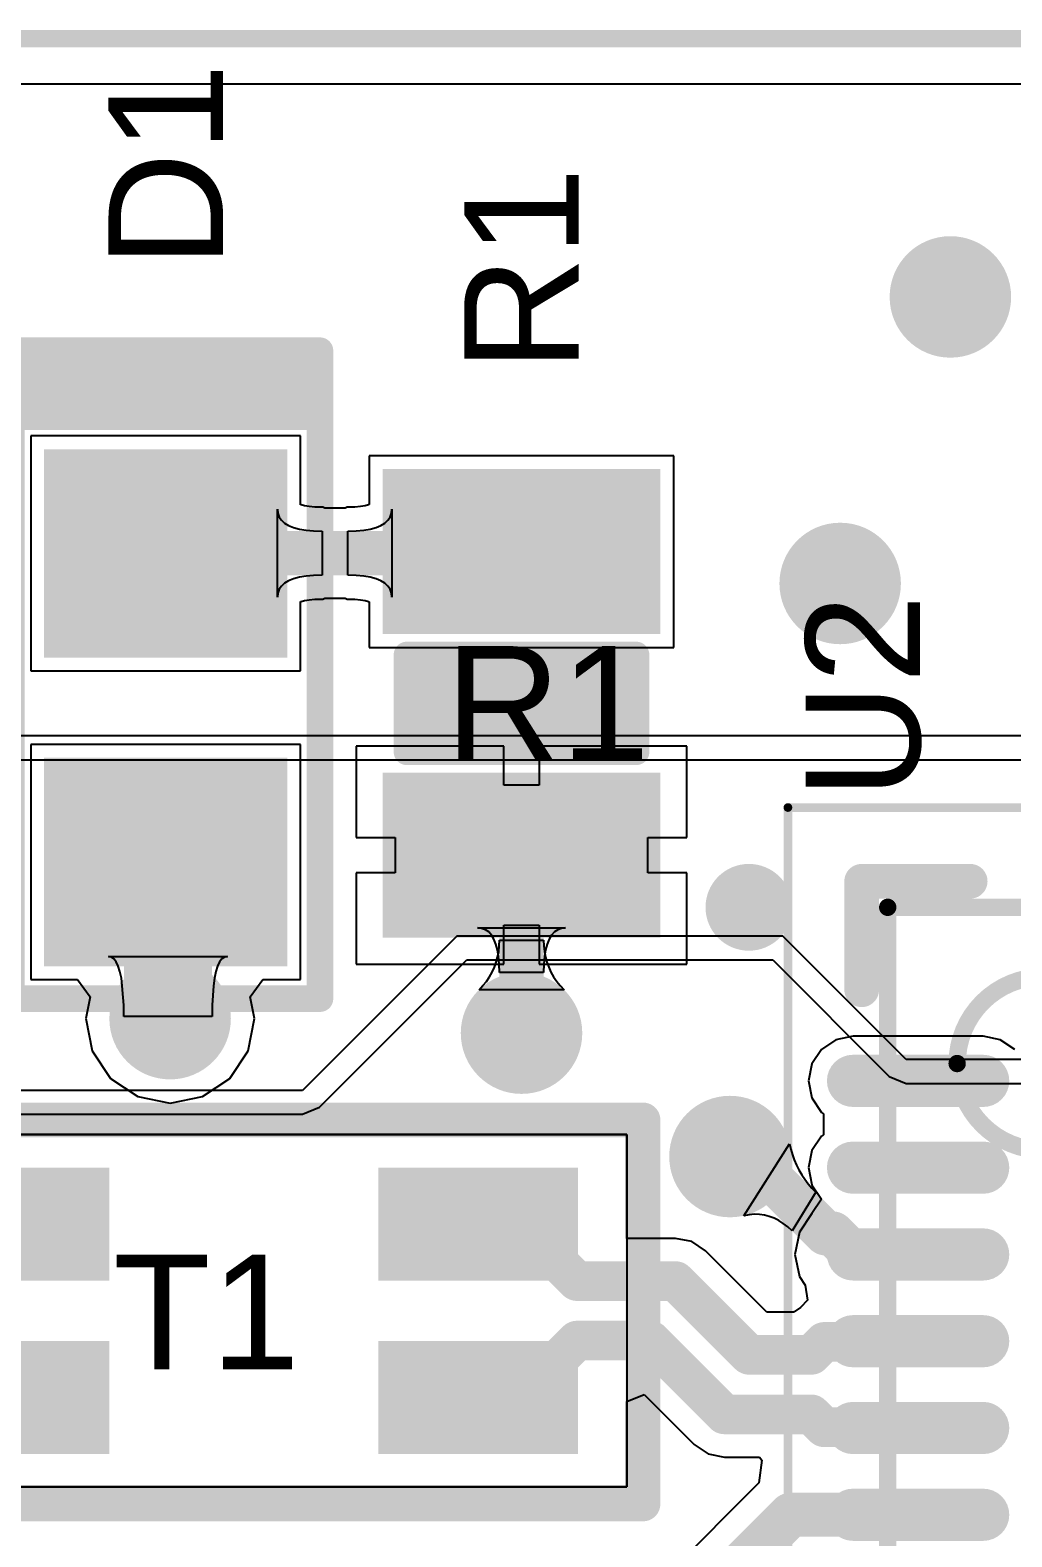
# Model space of a CAD drawing. Header units: inches. Extents: x 1.04 to 3.32, y 2.74 to 3.44.
# Drawn here: x 1.7812 to 2.0039, y 3.0737 to 3.4155 of the extents above; entities that cross this region are included whole.
import ezdxf

# ---------------------------------------------------------------- set-up
doc = ezdxf.new("R2010")
doc.units = ezdxf.units.IN
doc.header["$MEASUREMENT"] = 0
for name, color, linetype in [('Board', 56, 'Continuous'), ('Bottom 3D Body', 76, 'Continuous'), ('Bottom Courtyard', 56, 'Continuous'), ('Bottom Layer', 5, 'Continuous'), ('Mechanical 12', 56, 'Continuous'), ('Mechanical 16', 56, 'Continuous'), ('Top Layer', 1, 'Continuous'), ('Top Overlay', 2, 'Continuous'), ('Top Paste', 8, 'Continuous'), ('Top Solder', 216, 'Continuous'), ('Via Holes', 16, 'Continuous')]:
    doc.layers.add(name, color=color, linetype=linetype)
doc.styles.add('Arial', font='', dxfattribs={"height": 0.2})
doc.styles.get('Arial').set_extended_font_data('Arial')

# ---------------------------------------------------------------- blocks, each defined once
blk = doc.blocks.new('R0805_31')
at = {"layer": 'Top Layer'}
for points in [[(0.02952755000000001, 0.05118109999999999), (0.02952754999999999, 0.01771649999999999), (-0.02952755000000001, 0.01771650000000001), (-0.02952754999999999, 0.05118110000000001)], [(0.02952765000000001, -0.01771650000000001), (0.02952765, -0.05118110000000001), (-0.02952745000000001, -0.05118109999999999), (-0.02952744999999999, -0.01771649999999999)]]:
    blk.add_hatch(color=1, dxfattribs=at).paths.add_polyline_path(points)
at = {"layer": 'Top Overlay'}
blk.add_hatch(color=2, dxfattribs=at).paths.add_polyline_path([(-0.0260024, -0.0090192), (0.0259976, -0.0090192), (0.0259976, 0.0099808), (-0.0260024, 0.0099808)])
at = {"layer": 'Top Paste'}
for points in [[(0.02952755000000001, 0.05118109999999999), (0.02952754999999999, 0.01771649999999999), (-0.02952755000000001, 0.01771650000000001), (-0.02952754999999999, 0.05118110000000001)], [(0.02952765000000001, -0.01771650000000001), (0.02952765, -0.05118110000000001), (-0.02952745000000001, -0.05118109999999999), (-0.02952744999999999, -0.01771649999999999)]]:
    blk.add_hatch(color=8, dxfattribs=at).paths.add_polyline_path(points)
at = {"layer": 'Top Solder'}
for points in [[(0.03149605, 0.0531496), (0.03149604999999999, 0.01574799999999999), (-0.03149605, 0.01574800000000001), (-0.03149604999999999, 0.0531496)], [(0.03149615000000001, -0.01574800000000001), (0.03149614999999999, -0.0531496), (-0.03149595000000001, -0.0531496), (-0.03149594999999999, -0.01574799999999999)]]:
    blk.add_hatch(color=216, dxfattribs=at).paths.add_polyline_path(points)
at = {"layer": 'Top Overlay'}
for points in [[(-0.0260001, 0.011, 0.006, 0.006, 0), (0.026, 0.0110001, 0.006, 0.006, 0)], [(-0.0260001, -0.0110001, 0.006, 0.006, 0), (-0.0260001, 0.011, 0.006, 0.006, 0)], [(0.026, 0.0110001, 0.006, 0.006, 0), (0.0260001, -0.011, 0.006, 0.006, 0)], [(-0.0260001, -0.0110001, 0.006, 0.006, 0), (0.0260001, -0.011, 0.006, 0.006, 0)]]:
    blk.add_lwpolyline(points, format="xyseb", dxfattribs=at)
for points in [[(-0.0275001, 0.011, 0.003, 0.003, 1), (-0.0245001, 0.011, 0.003, 0.003, 1)], [(-0.0275001, 0.011, 0.003, 0.003, 1), (-0.0245001, 0.011, 0.003, 0.003, 1)], [(0.0245, 0.0110001, 0.003, 0.003, 1), (0.0275, 0.0110001, 0.003, 0.003, 1)], [(0.0245, 0.0110001, 0.003, 0.003, 1), (0.0275, 0.0110001, 0.003, 0.003, 1)], [(-0.0275001, -0.0110001, 0.003, 0.003, 1), (-0.0245001, -0.0110001, 0.003, 0.003, 1)], [(-0.0275001, -0.0110001, 0.003, 0.003, 1), (-0.0245001, -0.0110001, 0.003, 0.003, 1)], [(0.0245001, -0.011, 0.003, 0.003, 1), (0.0275001, -0.011, 0.003, 0.003, 1)], [(0.0245001, -0.011, 0.003, 0.003, 1), (0.0275001, -0.011, 0.003, 0.003, 1)]]:
    blk.add_lwpolyline(points, format="xyseb", close=True, dxfattribs=at)
at = {"layer": 'Mechanical 12', "style": 'Arial'}
blk.add_text('R1', height=0.026, rotation=360, dxfattribs=at).set_placement((-0.0173277, -0.0129958))
blk = doc.blocks.new('QFN50P500X500X80_HS_29N_CP2102N_32')
at = {"layer": 'Top Layer'}
h = blk.add_hatch(color=1, dxfattribs=at)
edge = h.paths.add_edge_path()
edge.add_arc((-0.07677155, 0.0590551), 0.0049212, 270, 450)
edge.add_line((-0.07677155, 0.0639763), (-0.10629925, 0.0639763))
edge.add_arc((-0.10629925, 0.0590551), 0.0049212, 90, 270)
edge.add_line((-0.10629925, 0.0541339), (-0.07677155, 0.0541339))
h = blk.add_hatch(color=1, dxfattribs=at)
edge = h.paths.add_edge_path()
edge.add_arc((-0.07677155, 0.03937), 0.0049212, 270, 450)
edge.add_line((-0.07677155, 0.0442912), (-0.10629925, 0.0442912))
edge.add_arc((-0.10629925, 0.03937), 0.0049212, 90, 270)
edge.add_line((-0.10629925, 0.0344488), (-0.07677155, 0.0344488))
h = blk.add_hatch(color=1, dxfattribs=at)
edge = h.paths.add_edge_path()
edge.add_arc((-0.07677155, 0.019685), 0.0049212, 270, 450)
edge.add_line((-0.07677155, 0.0246062), (-0.10629925, 0.0246062))
edge.add_arc((-0.10629925, 0.019685), 0.0049212, 90, 270)
edge.add_line((-0.10629925, 0.0147638), (-0.07677155, 0.0147638))
h = blk.add_hatch(color=1, dxfattribs=at)
edge = h.paths.add_edge_path()
edge.add_arc((-0.07677155, -9.040250822795826e-19), 0.0049212, 270, 450)
edge.add_line((-0.07677155, 0.004921199999999999), (-0.10629925, 0.004921200000000001))
edge.add_arc((-0.10629925, 9.040250822795826e-19), 0.0049212, 90, 270)
edge.add_line((-0.10629925, -0.004921199999999999), (-0.07677155, -0.004921200000000001))
h = blk.add_hatch(color=1, dxfattribs=at)
edge = h.paths.add_edge_path()
edge.add_arc((-0.07677155, -0.0196851), 0.0049212, 270, 450)
edge.add_line((-0.07677155, -0.0147639), (-0.10629925, -0.0147639))
edge.add_arc((-0.10629925, -0.0196851), 0.0049212, 90, 270)
edge.add_line((-0.10629925, -0.0246063), (-0.07677155, -0.0246063))
h = blk.add_hatch(color=1, dxfattribs=at)
edge = h.paths.add_edge_path()
edge.add_arc((-0.07677155, -0.0393701), 0.0049212, 270, 450)
edge.add_line((-0.07677155, -0.0344489), (-0.10629925, -0.0344489))
edge.add_arc((-0.10629925, -0.0393701), 0.0049212, 90, 270)
edge.add_line((-0.10629925, -0.0442913), (-0.07677155, -0.0442913))
at = {"layer": 'Top Paste'}
h = blk.add_hatch(color=8, dxfattribs=at)
edge = h.paths.add_edge_path()
edge.add_arc((-0.07677155, 0.0590551), 0.0049212, 270, 450)
edge.add_line((-0.07677155, 0.0639763), (-0.10629925, 0.0639763))
edge.add_arc((-0.10629925, 0.0590551), 0.0049212, 90, 270)
edge.add_line((-0.10629925, 0.0541339), (-0.07677155, 0.0541339))
h = blk.add_hatch(color=8, dxfattribs=at)
edge = h.paths.add_edge_path()
edge.add_arc((-0.07677155, 0.03937), 0.0049212, 270, 450)
edge.add_line((-0.07677155, 0.0442912), (-0.10629925, 0.0442912))
edge.add_arc((-0.10629925, 0.03937), 0.0049212, 90, 270)
edge.add_line((-0.10629925, 0.0344488), (-0.07677155, 0.0344488))
h = blk.add_hatch(color=8, dxfattribs=at)
edge = h.paths.add_edge_path()
edge.add_arc((-0.07677155, 0.019685), 0.0049212, 270, 450)
edge.add_line((-0.07677155, 0.0246062), (-0.10629925, 0.0246062))
edge.add_arc((-0.10629925, 0.019685), 0.0049212, 90, 270)
edge.add_line((-0.10629925, 0.0147638), (-0.07677155, 0.0147638))
h = blk.add_hatch(color=8, dxfattribs=at)
edge = h.paths.add_edge_path()
edge.add_arc((-0.07677155, -9.040250822795826e-19), 0.0049212, 270, 450)
edge.add_line((-0.07677155, 0.004921199999999999), (-0.10629925, 0.004921200000000001))
edge.add_arc((-0.10629925, 9.040250822795826e-19), 0.0049212, 90, 270)
edge.add_line((-0.10629925, -0.004921199999999999), (-0.07677155, -0.004921200000000001))
h = blk.add_hatch(color=8, dxfattribs=at)
edge = h.paths.add_edge_path()
edge.add_arc((-0.07677155, -0.0196851), 0.0049212, 270, 450)
edge.add_line((-0.07677155, -0.0147639), (-0.10629925, -0.0147639))
edge.add_arc((-0.10629925, -0.0196851), 0.0049212, 90, 270)
edge.add_line((-0.10629925, -0.0246063), (-0.07677155, -0.0246063))
h = blk.add_hatch(color=8, dxfattribs=at)
edge = h.paths.add_edge_path()
edge.add_arc((-0.07677155, -0.0393701), 0.0049212, 270, 450)
edge.add_line((-0.07677155, -0.0344489), (-0.10629925, -0.0344489))
edge.add_arc((-0.10629925, -0.0393701), 0.0049212, 90, 270)
edge.add_line((-0.10629925, -0.0442913), (-0.07677155, -0.0442913))
at = {"layer": 'Top Solder'}
h = blk.add_hatch(color=216, dxfattribs=at)
edge = h.paths.add_edge_path()
edge.add_arc((-0.07677155, 0.0590551), 0.0059212, 270, 450)
edge.add_line((-0.07677155, 0.0649763), (-0.10629925, 0.0649763))
edge.add_arc((-0.10629925, 0.0590551), 0.0059212, 90, 270)
edge.add_line((-0.10629925, 0.0531339), (-0.07677155, 0.0531339))
h = blk.add_hatch(color=216, dxfattribs=at)
edge = h.paths.add_edge_path()
edge.add_arc((-0.07677155, 0.03937), 0.0059212, 270, 450)
edge.add_line((-0.07677155, 0.0452912), (-0.10629925, 0.0452912))
edge.add_arc((-0.10629925, 0.03937), 0.0059212, 90, 270)
edge.add_line((-0.10629925, 0.0334488), (-0.07677155, 0.0334488))
h = blk.add_hatch(color=216, dxfattribs=at)
edge = h.paths.add_edge_path()
edge.add_arc((-0.07677155, 0.019685), 0.0059212, 270, 450)
edge.add_line((-0.07677155, 0.0256062), (-0.10629925, 0.0256062))
edge.add_arc((-0.10629925, 0.019685), 0.0059212, 90, 270)
edge.add_line((-0.10629925, 0.0137638), (-0.07677155, 0.0137638))
h = blk.add_hatch(color=216, dxfattribs=at)
edge = h.paths.add_edge_path()
edge.add_arc((-0.07677155, -9.040250822795826e-19), 0.0059212, 270, 450)
edge.add_line((-0.07677155, 0.005921199999999999), (-0.10629925, 0.005921200000000001))
edge.add_arc((-0.10629925, 9.040250822795826e-19), 0.0059212, 90, 270)
edge.add_line((-0.10629925, -0.005921199999999999), (-0.07677155, -0.005921200000000001))
h = blk.add_hatch(color=216, dxfattribs=at)
edge = h.paths.add_edge_path()
edge.add_arc((-0.07677155, -0.0196851), 0.0059212, 270, 450)
edge.add_line((-0.07677155, -0.0137639), (-0.10629925, -0.0137639))
edge.add_arc((-0.10629925, -0.0196851), 0.0059212, 90, 270)
edge.add_line((-0.10629925, -0.0256063), (-0.07677155, -0.0256063))
h = blk.add_hatch(color=216, dxfattribs=at)
edge = h.paths.add_edge_path()
edge.add_arc((-0.07677155, -0.0393701), 0.0059212, 270, 450)
edge.add_line((-0.07677155, -0.0334489), (-0.10629925, -0.0334489))
edge.add_arc((-0.10629925, -0.0393701), 0.0059212, 90, 270)
edge.add_line((-0.10629925, -0.0452913), (-0.07677155, -0.0452913))
at = {"layer": 'Bottom 3D Body'}
for points in [[(-0.121063, -0.121063, 0.0019685, 0.0019685, 0), (-0.121063, 0.121063, 0.0019685, 0.0019685, 0)], [(-0.121063, 0.121063, 0.0019685, 0.0019685, 0), (0.121063, 0.121063, 0.0019685, 0.0019685, 0)]]:
    blk.add_lwpolyline(points, format="xyseb", dxfattribs=at)
blk.add_lwpolyline([(-0.1215551, 0.121063, 0.0009842, 0.0009842, 1), (-0.1205709, 0.121063, 0.0009842, 0.0009842, 1)], format="xyseb", close=True, dxfattribs=at)
blk.add_lwpolyline([(-0.1215551, 0.121063, 0.0009842, 0.0009842, 1), (-0.1205709, 0.121063, 0.0009842, 0.0009842, 1)], format="xyseb", close=True, dxfattribs=at)
at = {"layer": 'Bottom Courtyard'}
for points in [[(-0.0984252, -0.0984252, 0.003937, 0.003937, 0), (-0.0984252, 0.0984252, 0.003937, 0.003937, 0)], [(-0.0984252, 0.0984252, 0.003937, 0.003937, 0), (0.0984252, 0.0984252, 0.003937, 0.003937, 0)]]:
    blk.add_lwpolyline(points, format="xyseb", dxfattribs=at)
for points in [[(-0.0994094, 0.0984252, 0.0019685, 0.0019685, 1), (-0.097441, 0.0984252, 0.0019685, 0.0019685, 1)], [(-0.0994094, 0.0984252, 0.0019685, 0.0019685, 1), (-0.097441, 0.0984252, 0.0019685, 0.0019685, 1)], [(-0.0433071, 0.0629921, 0.003937, 0.003937, 1), (-0.0826771, 0.0629921, 0.003937, 0.003937, 1)], [(-0.0836613, 0.0629921, 0.0019685, 0.0019685, 1), (-0.0816929, 0.0629921, 0.0019685, 0.0019685, 1)]]:
    blk.add_lwpolyline(points, format="xyseb", close=True, dxfattribs=at)
at = {"layer": 'Top Overlay'}
for points in [[(-0.1249999, 0.0984252, 0.0098425, 0.0098425, 1), (-0.1348425, 0.0984252, 0.0098425, 0.0098425, 1)], [(-0.1062992, 0.1043307, 0.003937, 0.003937, 1), (-0.1023622, 0.1043307, 0.003937, 0.003937, 1)], [(-0.1062992, 0.1043307, 0.003937, 0.003937, 1), (-0.1023622, 0.1043307, 0.003937, 0.003937, 1)], [(-0.0816929, 0.1043307, 0.003937, 0.003937, 1), (-0.0777559, 0.1043307, 0.003937, 0.003937, 1)], [(-0.1373031, 0.0984252, 0.0049212, 0.0049212, 1), (-0.1323819, 0.0984252, 0.0049212, 0.0049212, 1)], [(-0.1274605, 0.0984252, 0.0049212, 0.0049212, 1), (-0.1225393, 0.0984252, 0.0049212, 0.0049212, 1)], [(-0.1062992, 0.0797244, 0.003937, 0.003937, 1), (-0.1023622, 0.0797244, 0.003937, 0.003937, 1)]]:
    blk.add_lwpolyline(points, format="xyseb", close=True, dxfattribs=at)
for points in [[(-0.1043307, 0.0797244, 0.007874, 0.007874, 0), (-0.1043307, 0.1043307, 0.007874, 0.007874, 0)], [(-0.1043307, 0.1043307, 0.007874, 0.007874, 0), (-0.0797244, 0.1043307, 0.007874, 0.007874, 0)]]:
    blk.add_lwpolyline(points, format="xyseb", dxfattribs=at)
blk = doc.blocks.new('744232090_33')
at = {"layer": 'Top Layer'}
for points in [[(-0.07480305, 0.007874), (-0.07480305, 0.031496), (-0.03149595, 0.031496), (-0.03149595, 0.007873999999999999)], [(0.03149595, 0.007874), (0.03149595, 0.031496), (0.07480305, 0.031496), (0.07480305, 0.007873999999999999)], [(-0.07480305, -0.031496), (-0.07480305, -0.007873999999999999), (-0.03149595, -0.007874), (-0.03149595, -0.031496)], [(0.03149595, -0.031496), (0.03149595, -0.007873999999999999), (0.07480305, -0.007874), (0.07480305, -0.031496)]]:
    blk.add_hatch(color=1, dxfattribs=at).paths.add_polyline_path(points)
at = {"layer": 'Top Paste'}
for points in [[(-0.07480305, 0.007874), (-0.07480305, 0.031496), (-0.03149595, 0.031496), (-0.03149595, 0.007873999999999999)], [(0.03149595, 0.007874), (0.03149595, 0.031496), (0.07480305, 0.031496), (0.07480305, 0.007873999999999999)], [(-0.07480305, -0.031496), (-0.07480305, -0.007873999999999999), (-0.03149595, -0.007874), (-0.03149595, -0.031496)], [(0.03149595, -0.031496), (0.03149595, -0.007873999999999999), (0.07480305, -0.007874), (0.07480305, -0.031496)]]:
    blk.add_hatch(color=8, dxfattribs=at).paths.add_polyline_path(points)
at = {"layer": 'Top Solder'}
for points in [[(-0.07580305, 0.006874000000000002), (-0.07580305, 0.032496), (-0.03049595, 0.032496), (-0.03049595, 0.006873999999999998)], [(0.03049595, 0.006874000000000002), (0.03049595, 0.032496), (0.07580305, 0.032496), (0.07580305, 0.006873999999999998)], [(-0.07580305, -0.032496), (-0.07580305, -0.006873999999999998), (-0.03049595, -0.006874000000000002), (-0.03049595, -0.032496)], [(0.03049595, -0.032496), (0.03049595, -0.006873999999999998), (0.07580305, -0.006874000000000002), (0.07580305, -0.032496)]]:
    blk.add_hatch(color=216, dxfattribs=at).paths.add_polyline_path(points)
at = {"layer": 'Top Overlay'}
for points in [[(-0.0910512, -0.0438071, 0.007874, 0.007874, 0), (-0.0910512, 0.0433071, 0.007874, 0.007874, 0)], [(-0.0910512, 0.0433071, 0.007874, 0.007874, 0), (0.0905512, 0.0433071, 0.007874, 0.007874, 0)], [(0.0905512, -0.0438071, 0.007874, 0.007874, 0), (0.0905512, 0.0433071, 0.007874, 0.007874, 0)], [(-0.0910512, -0.0438071, 0.007874, 0.007874, 0), (0.0905512, -0.0438071, 0.007874, 0.007874, 0)]]:
    blk.add_lwpolyline(points, format="xyseb", dxfattribs=at)
for points in [[(-0.0930197, 0.0433071, 0.003937, 0.003937, 1), (-0.0890827, 0.0433071, 0.003937, 0.003937, 1)], [(-0.0930197, 0.0433071, 0.003937, 0.003937, 1), (-0.0890827, 0.0433071, 0.003937, 0.003937, 1)], [(0.0885827, 0.0433071, 0.003937, 0.003937, 1), (0.0925197, 0.0433071, 0.003937, 0.003937, 1)], [(0.0885827, 0.0433071, 0.003937, 0.003937, 1), (0.0925197, 0.0433071, 0.003937, 0.003937, 1)], [(-0.1062993, 0.019685, 0.01, 0.01, 1), (-0.1141733, 0.019685, 0.01, 0.01, 1)], [(-0.1166733, 0.019685, 0.005, 0.005, 1), (-0.1116733, 0.019685, 0.005, 0.005, 1)], [(-0.1087993, 0.019685, 0.005, 0.005, 1), (-0.1037993, 0.019685, 0.005, 0.005, 1)], [(-0.1062992, -0.023622, 0.01, 0.01, 1), (-0.1141732, -0.023622, 0.01, 0.01, 1)], [(-0.1166732, -0.023622, 0.005, 0.005, 1), (-0.1116732, -0.023622, 0.005, 0.005, 1)], [(-0.1087992, -0.023622, 0.005, 0.005, 1), (-0.1037992, -0.023622, 0.005, 0.005, 1)], [(-0.0930197, -0.0438071, 0.003937, 0.003937, 1), (-0.0890827, -0.0438071, 0.003937, 0.003937, 1)], [(-0.0930197, -0.0438071, 0.003937, 0.003937, 1), (-0.0890827, -0.0438071, 0.003937, 0.003937, 1)], [(0.0885827, -0.0438071, 0.003937, 0.003937, 1), (0.0925197, -0.0438071, 0.003937, 0.003937, 1)], [(0.0885827, -0.0438071, 0.003937, 0.003937, 1), (0.0925197, -0.0438071, 0.003937, 0.003937, 1)]]:
    blk.add_lwpolyline(points, format="xyseb", close=True, dxfattribs=at)
at = {"layer": 'Mechanical 12', "style": 'Arial'}
blk.add_text('T1', height=0.026, rotation=360, dxfattribs=at).set_placement((-0.0296702, -0.0132458))
blk = doc.blocks.new('LED_0805_42')
at = {"layer": 'Mechanical 16'}
blk.add_hatch(color=56, dxfattribs=at).paths.add_polyline_path([(-0.0809855, -0.0349886), (-0.0629855, -0.0349886), (-0.0629855, 0.0350114), (-0.0809855, 0.0350114)])
at = {"layer": 'Top Layer'}
for points in [[(-0.05665345, 0.02559055), (-0.01334635, 0.02559055), (-0.01334635, -0.02559055), (-0.05665345, -0.02559055)], [(0.01334635, 0.02559055), (0.05665345, 0.02559055), (0.05665345, -0.02559055), (0.01334635, -0.02559055)]]:
    blk.add_hatch(color=1, dxfattribs=at).paths.add_polyline_path(points)
at = {"layer": 'Top Overlay'}
blk.add_hatch(color=2, dxfattribs=at).paths.add_polyline_path([(-0.0809855, -0.0349886), (-0.0629855, -0.0349886), (-0.0629855, 0.0350114), (-0.0809855, 0.0350114)])
at = {"layer": 'Top Paste'}
for points in [[(-0.05665345, 0.02559055), (-0.01334635, 0.02559055), (-0.01334635, -0.02559055), (-0.05665345, -0.02559055)], [(0.01334635, 0.02559055), (0.05665345, 0.02559055), (0.05665345, -0.02559055), (0.01334635, -0.02559055)]]:
    blk.add_hatch(color=8, dxfattribs=at).paths.add_polyline_path(points)
at = {"layer": 'Top Solder'}
for points in [[(-0.05865345, 0.02759055), (-0.01134635, 0.02759055), (-0.01134635, -0.02759055), (-0.05865345, -0.02759055)], [(0.01134635, 0.02759055), (0.05865345, 0.02759055), (0.05865345, -0.02759055), (0.01134635, -0.02759055)]]:
    blk.add_hatch(color=216, dxfattribs=at).paths.add_polyline_path(points)
at = {"layer": 'Mechanical 16'}
for points in [[(-0.081, -0.035, 0.006, 0.006, 0), (-0.081, 0.035, 0.006, 0.006, 0)], [(0.066, 0.035, 0.006, 0.006, 0), (-0.081, 0.035, 0.006, 0.006, 0)], [(0.066, -0.035, 0.006, 0.006, 0), (0.066, 0.035, 0.006, 0.006, 0)], [(0.066, -0.035, 0.006, 0.006, 0), (-0.081, -0.035, 0.006, 0.006, 0)]]:
    blk.add_lwpolyline(points, format="xyseb", dxfattribs=at)
for points in [[(-0.0825, 0.035, 0.003, 0.003, 1), (-0.0795, 0.035, 0.003, 0.003, 1)], [(-0.0825, 0.035, 0.003, 0.003, 1), (-0.0795, 0.035, 0.003, 0.003, 1)], [(0.0645, 0.035, 0.003, 0.003, 1), (0.0675, 0.035, 0.003, 0.003, 1)], [(0.0645, 0.035, 0.003, 0.003, 1), (0.0675, 0.035, 0.003, 0.003, 1)], [(-0.0825, -0.035, 0.003, 0.003, 1), (-0.0795, -0.035, 0.003, 0.003, 1)], [(-0.0825, -0.035, 0.003, 0.003, 1), (-0.0795, -0.035, 0.003, 0.003, 1)], [(0.0645, -0.035, 0.003, 0.003, 1), (0.0675, -0.035, 0.003, 0.003, 1)], [(0.0645, -0.035, 0.003, 0.003, 1), (0.0675, -0.035, 0.003, 0.003, 1)]]:
    blk.add_lwpolyline(points, format="xyseb", close=True, dxfattribs=at)
at = {"layer": 'Top Overlay'}
for points in [[(0.066, 0.035, 0.006, 0.006, 0), (-0.081, 0.035, 0.006, 0.006, 0)], [(-0.081, -0.035, 0.006, 0.006, 0), (-0.081, 0.035, 0.006, 0.006, 0)], [(0.066, -0.035, 0.006, 0.006, 0), (0.066, 0.035, 0.006, 0.006, 0)], [(0.066, -0.035, 0.006, 0.006, 0), (-0.081, -0.035, 0.006, 0.006, 0)]]:
    blk.add_lwpolyline(points, format="xyseb", dxfattribs=at)
for points in [[(-0.0825, 0.035, 0.003, 0.003, 1), (-0.0795, 0.035, 0.003, 0.003, 1)], [(-0.0825, 0.035, 0.003, 0.003, 1), (-0.0795, 0.035, 0.003, 0.003, 1)], [(0.0645, 0.035, 0.003, 0.003, 1), (0.0675, 0.035, 0.003, 0.003, 1)], [(0.0645, 0.035, 0.003, 0.003, 1), (0.0675, 0.035, 0.003, 0.003, 1)], [(-0.0825, -0.035, 0.003, 0.003, 1), (-0.0795, -0.035, 0.003, 0.003, 1)], [(-0.0825, -0.035, 0.003, 0.003, 1), (-0.0795, -0.035, 0.003, 0.003, 1)], [(0.0645, -0.035, 0.003, 0.003, 1), (0.0675, -0.035, 0.003, 0.003, 1)], [(0.0645, -0.035, 0.003, 0.003, 1), (0.0675, -0.035, 0.003, 0.003, 1)]]:
    blk.add_lwpolyline(points, format="xyseb", close=True, dxfattribs=at)

msp = doc.modelspace()

# ---------------------------------------------------------------- hatches: boundary and pattern name
at = {"layer": 'Bottom Layer'}
h = msp.add_hatch(color=5, dxfattribs=at)
edge = h.paths.add_edge_path()
edge.add_arc((1.99, 3.355), 0.0137795, 0, 360)
h = msp.add_hatch(color=5, dxfattribs=at)
edge = h.paths.add_edge_path()
edge.add_arc((1.965, 3.29), 0.0137795, 0, 360)
h = msp.add_hatch(color=5, dxfattribs=at)
edge = h.paths.add_edge_path()
edge.add_arc((1.8129994, 3.1912786), 0.0137795, 0, 360)
h = msp.add_hatch(color=5, dxfattribs=at)
edge = h.paths.add_edge_path()
edge.add_arc((1.8927165, 3.1879922), 0.0137795, 0, 360)
h = msp.add_hatch(color=5, dxfattribs=at)
edge = h.paths.add_edge_path()
edge.add_arc((1.94, 3.16), 0.0137795, 0, 360)
at = {"layer": 'Top Layer'}
h = msp.add_hatch(color=1, dxfattribs=at)
edge = h.paths.add_edge_path()
edge.add_arc((1.99, 3.355), 0.0137795, 0, 360)
h = msp.add_hatch(color=1, dxfattribs=at)
edge = h.paths.add_edge_path()
edge.add_arc((1.965, 3.29), 0.0137795, 0, 360)
h = msp.add_hatch(color=1, dxfattribs=at)
edge = h.paths.add_edge_path()
edge.add_arc((1.8129994, 3.1912786), 0.0137795, 0, 360)
h = msp.add_hatch(color=1, dxfattribs=at)
edge = h.paths.add_edge_path()
edge.add_arc((1.8927165, 3.1879922), 0.0137795, 0, 360)
h = msp.add_hatch(color=1, dxfattribs=at)
edge = h.paths.add_edge_path()
edge.add_arc((1.94, 3.16), 0.0137795, 0, 360)
at = {"layer": 'Via Holes'}
h = msp.add_hatch(color=7, dxfattribs=at)
edge = h.paths.add_edge_path()
edge.add_arc((1.99, 3.355), 0.007874, 0, 360)
h = msp.add_hatch(color=7, dxfattribs=at)
edge = h.paths.add_edge_path()
edge.add_arc((1.965, 3.29), 0.007874, 0, 360)
h = msp.add_hatch(color=7, dxfattribs=at)
edge = h.paths.add_edge_path()
edge.add_arc((1.8129994, 3.1912786), 0.007874, 0, 360)
h = msp.add_hatch(color=7, dxfattribs=at)
edge = h.paths.add_edge_path()
edge.add_arc((1.8927165, 3.1879922), 0.007874, 0, 360)
h = msp.add_hatch(color=7, dxfattribs=at)
edge = h.paths.add_edge_path()
edge.add_arc((1.94, 3.16), 0.007874, 0, 360)

# ---------------------------------------------------------------- linework, layer by layer
at = {"layer": 'Board'}
msp.add_lwpolyline([(1.084252, 3.4135513, 0.003937, 0.003937, 0), (3.2941103, 3.4135513, 0.003937, 0.003937, 0)], format="xyseb", dxfattribs=at)
at = {"layer": 'Bottom Layer'}
for p, q in [((1.0944474, 3.4033559), (2.4020027, 3.4033559)), ((2.0547734, 3.2554115), (1.6430002, 3.2554119)), ((1.643, 3.2499999), (2.0678574, 3.2499995)), ((1.878064, 3.21), (1.8430639, 3.1749999)), ((1.9519627, 3.21), (1.878064, 3.21)), ((1.9799627, 3.182), (1.9519627, 3.21)), ((1.8468908, 3.171173), (1.8803058, 3.204588)), ((1.8803058, 3.204588), (1.949721, 3.204588)), ((1.949721, 3.204588), (1.9761358, 3.1781731)), ((2.145, 3.182), (1.9799627, 3.182)), ((1.9761358, 3.1781731), (1.9799627, 3.1765879)), ((1.9799627, 3.1765879), (1.9799629, 3.176588)), ((1.9799629, 3.176588), (2.139588, 3.176588)), ((1.8430639, 3.1749999), (1.6920958, 3.1749999)), ((1.6943376, 3.1695879), (1.8430639, 3.1695879)), ((1.8430639, 3.1695879), (1.8468908, 3.171173))]:
    msp.add_line(p, q, dxfattribs=at)
at = {"layer": 'Top Layer'}
for p, q in [((1.0944474, 3.4033559), (3.2839149, 3.4033559)), ((1.8425984, 3.3234644), (1.7814174, 3.3234644)), ((1.7814174, 3.3234644), (1.7814174, 3.2701574)), ((1.8425984, 3.3078637), (1.8425984, 3.3234644)), ((1.927244, 3.3189764), (1.858189, 3.3189764)), ((1.858189, 3.3189764), (1.858189, 3.3079211)), ((1.927244, 3.2755118), (1.927244, 3.3189764)), ((1.8373584, 3.2868717), (1.8373584, 3.3068717)), ((1.8373584, 3.3068717), (1.8374596, 3.3059217)), ((1.8374596, 3.3059217), (1.8377632, 3.3050717)), ((1.8427181, 3.3078153), (1.8425984, 3.3078637)), ((1.8434551, 3.3076192), (1.8427181, 3.3078153)), ((1.8445119, 3.3074452), (1.8434551, 3.3076192)), ((1.8458601, 3.3073276), (1.8445119, 3.3074452)), ((1.847619, 3.3072819), (1.8458601, 3.3073276)), ((1.8481006, 3.3070676), (1.847619, 3.3072819)), ((1.8526857, 3.3070676), (1.8481006, 3.3070676)), ((1.8531666, 3.3072818), (1.8526857, 3.3070676)), ((1.8548985, 3.3073274), (1.8531666, 3.3072818)), ((1.8562255, 3.3074445), (1.8548985, 3.3073274)), ((1.8572583, 3.3076166), (1.8562255, 3.3074445)), ((1.8579738, 3.3078092), (1.8572583, 3.3076166)), ((1.8581723, 3.3078905), (1.8579738, 3.3078092)), ((1.858189, 3.3079211), (1.8581723, 3.3078905)), ((1.862909, 3.3050717), (1.863209, 3.3059217)), ((1.863209, 3.3059217), (1.863309, 3.3068717)), ((1.863309, 3.3068717), (1.863309, 3.2868717)), ((1.8377632, 3.3050717), (1.8382692, 3.3043217)), ((1.8382692, 3.3043217), (1.8389776, 3.3036717)), ((1.8389776, 3.3036717), (1.8398884, 3.3031217)), ((1.8398884, 3.3031217), (1.8410016, 3.3026717)), ((1.8410016, 3.3026717), (1.8423172, 3.3023217)), ((1.8423172, 3.3023217), (1.8438352, 3.3020717)), ((1.8438352, 3.3020717), (1.8455556, 3.3019217)), ((1.8455556, 3.3019217), (1.8474784, 3.3018717)), ((1.8474784, 3.3018717), (1.8474784, 3.2918717)), ((1.853309, 3.3018717), (1.855209, 3.3019217)), ((1.853309, 3.2918717), (1.853309, 3.3018717)), ((1.855209, 3.3019217), (1.856909, 3.3020717)), ((1.856909, 3.3020717), (1.858409, 3.3023217)), ((1.858409, 3.3023217), (1.859709, 3.3026717)), ((1.859709, 3.3026717), (1.860809, 3.3031217)), ((1.860809, 3.3031217), (1.861709, 3.3036717)), ((1.861709, 3.3036717), (1.862409, 3.3043217)), ((1.862409, 3.3043217), (1.862909, 3.3050717)), ((1.8438352, 3.2916717), (1.8423172, 3.2914217)), ((1.8455556, 3.2918217), (1.8438352, 3.2916717)), ((1.8474784, 3.2918717), (1.8455556, 3.2918217)), ((1.855209, 3.2918217), (1.853309, 3.2918717)), ((1.856909, 3.2916717), (1.855209, 3.2918217)), ((1.858409, 3.2914217), (1.856909, 3.2916717)), ((1.8377632, 3.2886717), (1.8374596, 3.2878217)), ((1.8382692, 3.2894217), (1.8377632, 3.2886717)), ((1.8389776, 3.2900717), (1.8382692, 3.2894217)), ((1.8398884, 3.2906217), (1.8389776, 3.2900717)), ((1.8410016, 3.2910717), (1.8398884, 3.2906217)), ((1.8423172, 3.2914217), (1.8410016, 3.2910717)), ((1.859709, 3.2910717), (1.858409, 3.2914217)), ((1.860809, 3.2906217), (1.859709, 3.2910717)), ((1.861709, 3.2900717), (1.860809, 3.2906217)), ((1.862409, 3.2894217), (1.861709, 3.2900717)), ((1.862909, 3.2886717), (1.862409, 3.2894217)), ((1.863209, 3.2878217), (1.862909, 3.2886717)), ((1.8374596, 3.2878217), (1.8373584, 3.2868717)), ((1.8425984, 3.2858798), (1.8427176, 3.285928)), ((1.8425984, 3.2701574), (1.8425984, 3.2858798)), ((1.8427176, 3.285928), (1.8434551, 3.2861242)), ((1.8434551, 3.2861242), (1.8445121, 3.2862982)), ((1.8445121, 3.2862982), (1.8458601, 3.2864158)), ((1.8458601, 3.2864158), (1.8476191, 3.2864615)), ((1.8476191, 3.2864615), (1.8481007, 3.2866758)), ((1.8481007, 3.2866758), (1.8526856, 3.2866758)), ((1.8526856, 3.2866758), (1.8531666, 3.2864616)), ((1.8531666, 3.2864616), (1.8548985, 3.286416)), ((1.8548985, 3.286416), (1.8562255, 3.2862989)), ((1.8562255, 3.2862989), (1.8572583, 3.2861268)), ((1.8572583, 3.2861268), (1.8579737, 3.2859342)), ((1.8579737, 3.2859342), (1.8581723, 3.2858529)), ((1.8581723, 3.2858529), (1.858189, 3.2858222)), ((1.858189, 3.2858222), (1.858189, 3.2755118)), ((1.863309, 3.2868717), (1.863209, 3.2878217)), ((1.858189, 3.2755118), (1.927244, 3.2755118)), ((1.7814174, 3.2701574), (1.8425984, 3.2701574)), ((1.8425984, 3.2534646), (1.7814174, 3.2534646)), ((1.7814174, 3.2534646), (1.7814174, 3.2001576)), ((1.8425984, 3.2001576), (1.8425984, 3.2534646)), ((1.8887166, 3.2530788), (1.8551891, 3.2530788)), ((1.8551891, 3.2530788), (1.8551891, 3.2323465)), ((1.8887166, 3.2442177), (1.8887166, 3.2530788)), ((1.9302441, 3.2530788), (1.8967166, 3.2530788)), ((1.8967166, 3.2530788), (1.8967166, 3.2442177)), ((1.9302441, 3.2323465), (1.9302441, 3.2530788)), ((1.8967166, 3.2442177), (1.8887166, 3.2442177)), ((1.8551891, 3.2323465), (1.8640501, 3.2323465)), ((1.8640501, 3.2323465), (1.8640501, 3.2243465)), ((1.9213831, 3.2243465), (1.9213831, 3.2323465)), ((1.9213831, 3.2323465), (1.9302441, 3.2323465)), ((1.8640501, 3.2243465), (1.8551891, 3.2243465)), ((1.8551891, 3.2243465), (1.8551891, 3.2036142)), ((1.9302441, 3.2243465), (1.9213831, 3.2243465)), ((1.9302441, 3.2036142), (1.9302441, 3.2243465)), ((1.8836665, 3.211753), (1.8827165, 3.2118542)), ((1.8827165, 3.2118542), (1.9027165, 3.2118542)), ((1.8845165, 3.2114494), (1.8836665, 3.211753)), ((1.8852665, 3.2109434), (1.8845165, 3.2114494)), ((1.8859165, 3.210235), (1.8852665, 3.2109434)), ((1.8864665, 3.2093242), (1.8859165, 3.210235)), ((1.8887166, 3.2036142), (1.8887166, 3.2124753)), ((1.8887166, 3.2124753), (1.8967166, 3.2124753)), ((1.8967166, 3.2124753), (1.8967166, 3.2036142)), ((1.8995165, 3.210235), (1.8989665, 3.2093242)), ((1.9001665, 3.2109434), (1.8995165, 3.210235)), ((1.9009165, 3.2114494), (1.9001665, 3.2109434)), ((1.9017665, 3.211753), (1.9009165, 3.2114494)), ((1.9027165, 3.2118542), (1.9017665, 3.211753)), ((1.8869165, 3.208211), (1.8864665, 3.2093242)), ((1.8872665, 3.2068954), (1.8869165, 3.208211)), ((1.8875165, 3.2053774), (1.8872665, 3.2068954)), ((1.8872984, 3.2052664), (1.8875307, 3.2065012)), ((1.8875307, 3.2065012), (1.88767, 3.2077792)), ((1.88767, 3.2077792), (1.8877165, 3.2091003)), ((1.8877165, 3.2091003), (1.8977165, 3.2091003)), ((1.8977165, 3.2091003), (1.897763, 3.2077792)), ((1.897763, 3.2077792), (1.8979023, 3.2065012)), ((1.8979023, 3.2065012), (1.8981346, 3.2052664)), ((1.8981665, 3.2068954), (1.8979165, 3.2053774)), ((1.8985165, 3.208211), (1.8981665, 3.2068954)), ((1.8989665, 3.2093242), (1.8985165, 3.208211)), ((1.799666, 3.2052614), (1.7990004, 3.2053976)), ((1.7990004, 3.2053976), (1.826007, 3.2053976)), ((1.8002616, 3.2048527), (1.799666, 3.2052614)), ((1.8007871, 3.2041715), (1.8002616, 3.2048527)), ((1.8012425, 3.2032179), (1.8007871, 3.2041715)), ((1.8016279, 3.2019918), (1.8012425, 3.2032179)), ((1.8237649, 3.2032179), (1.8233795, 3.2019918)), ((1.8242203, 3.2041715), (1.8237649, 3.2032179)), ((1.8247458, 3.2048527), (1.8242203, 3.2041715)), ((1.8253414, 3.2052614), (1.8247458, 3.2048527)), ((1.826007, 3.2053976), (1.8253414, 3.2052614)), ((1.8551891, 3.2036142), (1.8887166, 3.2036142)), ((1.8860441, 3.2018213), (1.8865551, 3.2029265)), ((1.8865551, 3.2029265), (1.8869732, 3.2040749)), ((1.8869732, 3.2040749), (1.8872984, 3.2052664)), ((1.8876665, 3.203657), (1.8875165, 3.2053774)), ((1.8877165, 3.2017342), (1.8876665, 3.203657)), ((1.8967166, 3.2036142), (1.9302441, 3.2036142)), ((1.8977665, 3.203657), (1.8977165, 3.2017342)), ((1.8979165, 3.2053774), (1.8977665, 3.203657)), ((1.8981346, 3.2052664), (1.8984598, 3.2040749)), ((1.8984598, 3.2040749), (1.8988779, 3.2029265)), ((1.8988779, 3.2029265), (1.8993889, 3.2018213)), ((1.7814174, 3.2001576), (1.7919716, 3.2001576)), ((1.7919716, 3.2001576), (1.794835, 3.1962205)), ((1.8019432, 3.2004932), (1.8016279, 3.2019918)), ((1.8024687, 3.1943627), (1.8019432, 3.2004932)), ((1.8230642, 3.2004932), (1.822819, 3.1987222)), ((1.8233795, 3.2019918), (1.8230642, 3.2004932)), ((1.8311638, 3.1962205), (1.8340272, 3.2001576)), ((1.8340272, 3.2001576), (1.8425984, 3.2001576)), ((1.8839535, 3.1987651), (1.8847433, 3.1997406)), ((1.8847433, 3.1997406), (1.8854401, 3.2007594)), ((1.8854401, 3.2007594), (1.8860441, 3.2018213)), ((1.8977165, 3.2017342), (1.8877165, 3.2017342)), ((1.8993889, 3.2018213), (1.8999929, 3.2007594)), ((1.8999929, 3.2007594), (1.9006897, 3.1997406)), ((1.9006897, 3.1997406), (1.9014795, 3.1987651)), ((1.794835, 3.1962205), (1.793852, 3.1912786)), ((1.822819, 3.1987222), (1.8225387, 3.1943627)), ((1.8321468, 3.1912786), (1.8311638, 3.1962205)), ((1.8830708, 3.1978328), (1.8839535, 3.1987651)), ((1.9023622, 3.1978328), (1.8830708, 3.1978328)), ((1.9014795, 3.1987651), (1.9023622, 3.1978328)), ((1.8025037, 3.1917743), (1.8024687, 3.1943627)), ((1.8225387, 3.1943627), (1.8225037, 3.1917743)), ((1.793852, 3.1912786), (1.7953095, 3.1839512)), ((1.8225037, 3.1917743), (1.8025037, 3.1917743)), ((1.8306893, 3.1839512), (1.8321468, 3.1912786)), ((1.9640423, 3.1865111), (1.9607606, 3.1843183)), ((1.9679134, 3.1872811), (1.9640423, 3.1865111)), ((1.997441, 3.1872811), (1.9679134, 3.1872811)), ((2.0013121, 3.1865111), (1.997441, 3.1872811)), ((2.0045938, 3.1843183), (2.0013121, 3.1865111)), ((1.7953095, 3.1839512), (1.7994601, 3.1777393)), ((1.8265387, 3.1777393), (1.8306893, 3.1839512)), ((1.9607606, 3.1843183), (1.9585678, 3.1810366)), ((1.9585678, 3.1810366), (1.9577978, 3.1771655)), ((1.7994601, 3.1777393), (1.805672, 3.1735887)), ((1.8203268, 3.1735887), (1.8265387, 3.1777393)), ((1.9577978, 3.1771655), (1.9585678, 3.1732944)), ((1.805672, 3.1735887), (1.8129994, 3.1721312)), ((1.8129994, 3.1721312), (1.8203268, 3.1735887)), ((1.9585678, 3.1732944), (1.9607606, 3.1700127)), ((1.9607606, 3.1700127), (1.9612428, 3.1696905)), ((1.9612428, 3.1696905), (1.9612428, 3.1649554)), ((1.7427144, 3.165), (1.916601, 3.165)), ((1.916601, 3.165), (1.7427144, 3.165)), ((1.916601, 3.165), (1.916601, 3.0850858)), ((1.916601, 3.1414392), (1.916601, 3.165)), ((1.9431691, 3.1465898), (1.9534709, 3.1629003)), ((1.9534709, 3.1629003), (1.9537779, 3.1616416)), ((1.9537779, 3.1616416), (1.9541495, 3.1604187)), ((1.9607606, 3.1646332), (1.9585678, 3.1613515)), ((1.9612428, 3.1649554), (1.9607606, 3.1646332)), ((1.9541495, 3.1604187), (1.9545855, 3.1592315)), ((1.9545855, 3.1592315), (1.955086, 3.1580799)), ((1.9585678, 3.1613515), (1.9577978, 3.1574804)), ((1.955086, 3.1580799), (1.955651, 3.156964)), ((1.955651, 3.156964), (1.9562805, 3.1558837)), ((1.9562805, 3.1558837), (1.9569745, 3.1548392)), ((1.9569745, 3.1548392), (1.957733, 3.1538303)), ((1.9577978, 3.1574804), (1.9585678, 3.1536093)), ((1.9594434, 3.1519196), (1.9541006, 3.1431202)), ((1.957733, 3.1538303), (1.9585559, 3.1528571)), ((1.9585559, 3.1528571), (1.9594434, 3.1519196)), ((1.9585678, 3.1536093), (1.9607606, 3.1503277)), ((1.9607606, 3.1503277), (1.958598, 3.1471112)), ((1.9443648, 3.1468119), (1.9431691, 3.1465898)), ((1.9455377, 3.1469075), (1.9443648, 3.1468119)), ((1.9466879, 3.1468766), (1.9455377, 3.1469075)), ((1.9478152, 3.1467193), (1.9466879, 3.1468766)), ((1.9489198, 3.1464356), (1.9478152, 3.1467193)), ((1.9500015, 3.1460254), (1.9489198, 3.1464356)), ((1.9510605, 3.1454888), (1.9500015, 3.1460254)), ((1.9520966, 3.1448257), (1.9510605, 3.1454888)), ((1.95311, 3.1440362), (1.9520966, 3.1448257)), ((1.9585978, 3.147111), (1.9557419, 3.142837)), ((1.958598, 3.1471112), (1.9585978, 3.147111)), ((1.9276221, 3.1414392), (1.916601, 3.1414392)), ((1.9313288, 3.1407019), (1.9276221, 3.1414392)), ((1.9541006, 3.1431202), (1.95311, 3.1440362)), ((1.9557419, 3.142837), (1.9547391, 3.1377954)), ((1.9344712, 3.1386022), (1.9313288, 3.1407019)), ((1.9483664, 3.124707), (1.9344712, 3.1386022)), ((1.9547391, 3.1377954), (1.9557419, 3.1327538)), ((1.9557419, 3.1327538), (1.9570554, 3.1307881)), ((1.9575933, 3.1274315), (1.9560205, 3.1257899)), ((1.9570554, 3.1307881), (1.9575933, 3.1274315)), ((1.9544453, 3.124707), (1.9483664, 3.124707)), ((1.9545366, 3.1247983), (1.9544453, 3.124707)), ((1.9560205, 3.1257899), (1.9545366, 3.1247983)), ((1.916601, 3.1044077), (1.920538, 3.1060385)), ((1.916601, 3.0850858), (1.916601, 3.1044077)), ((1.920538, 3.1060385), (1.9319108, 3.0946657)), ((1.9319108, 3.0946657), (1.9350532, 3.092566)), ((1.9350532, 3.092566), (1.9387599, 3.0918287)), ((1.9387599, 3.0918287), (1.9466811, 3.0918287)), ((1.9472055, 3.0911358), (1.9465307, 3.0859499)), ((1.9466811, 3.0918287), (1.9472055, 3.0911358)), ((1.916601, 3.0850858), (1.7427144, 3.0850858)), ((1.7427144, 3.0850858), (1.916601, 3.0850858)), ((1.9465307, 3.0859499), (1.9043989, 3.0438181))]:
    msp.add_line(p, q, dxfattribs=at)
for points in [[(1.8120079, 3.2968109, 0.01, 0.01, 0), (1.8120687, 3.2968717, 0.01, 0.01, 0)], [(1.8120687, 3.2968717, 0.01, 0.01, 0), (1.8923441, 3.2968717, 0.01, 0.01, 0)], [(1.8923441, 3.2968717, 0.01, 0.01, 0), (1.8927165, 3.2972441, 0.01, 0.01, 0)], [(1.8120079, 3.2268111, 0.02, 0.02, 0), (1.8125037, 3.2263153, 0.02, 0.02, 0)], [(1.8125037, 3.1917743, 0.02, 0.02, 0), (1.8125037, 3.2263153, 0.02, 0.02, 0)], [(1.8927165, 3.2283463, 0.01, 0.01, 0), (1.8927166, 3.2283465, 0.01, 0.01, 0)], [(1.8927165, 3.1879922, 0.01, 0.01, 0), (1.8927165, 3.2283463, 0.01, 0.01, 0)], [(1.8125037, 3.1917743, 0.02, 0.02, 0), (1.8129994, 3.1912786, 0.02, 0.02, 0)], [(1.94, 3.16, 0.01, 0.01, 0), (1.9442919, 3.16, 0.01, 0.01, 0)], [(1.9442919, 3.16, 0.01, 0.01, 0), (1.9617328, 3.1425591, 0.01, 0.01, 0)], [(1.8828739, 3.144685, 0.009, 0.009, 0), (1.8927165, 3.144685, 0.009, 0.009, 0)], [(1.8927165, 3.144685, 0.009, 0.009, 0), (1.9000275, 3.137374, 0.009, 0.009, 0)], [(1.9617328, 3.1425591, 0.01, 0.01, 0), (1.9633071, 3.1425591, 0.01, 0.01, 0)], [(1.9633071, 3.1425591, 0.01, 0.01, 0), (1.9680708, 3.1377954, 0.01, 0.01, 0)], [(1.9000275, 3.1370252, 0.009, 0.009, 0), (1.9000275, 3.137374, 0.009, 0.009, 0)], [(1.9000275, 3.1370252, 0.009, 0.009, 0), (1.9052996, 3.1317531, 0.009, 0.009, 0)], [(1.9680708, 3.1377954, 0.01, 0.01, 0), (1.9826772, 3.1377954, 0.01, 0.01, 0)], [(1.9052996, 3.1317531, 0.009, 0.009, 0), (1.9276221, 3.1317531, 0.009, 0.009, 0)], [(1.9276221, 3.1317531, 0.009, 0.009, 0), (1.9443543, 3.1150209, 0.009, 0.009, 0)], [(1.9000275, 3.1129749, 0.009, 0.009, 0), (1.9052996, 3.118247, 0.009, 0.009, 0)], [(1.9052996, 3.118247, 0.009, 0.009, 0), (1.9220277, 3.118247, 0.009, 0.009, 0)], [(1.9220277, 3.118247, 0.009, 0.009, 0), (1.9387599, 3.1015148, 0.009, 0.009, 0)], [(1.9584574, 3.1150209, 0.009, 0.009, 0), (1.9613857, 3.1179492, 0.009, 0.009, 0)], [(1.9613857, 3.1179492, 0.009, 0.009, 0), (1.982516, 3.1179492, 0.009, 0.009, 0)], [(1.982516, 3.1179492, 0.009, 0.009, 0), (1.9826772, 3.1181104, 0.009, 0.009, 0)], [(1.9000275, 3.112626, 0.009, 0.009, 0), (1.9000275, 3.1129749, 0.009, 0.009, 0)], [(1.9443543, 3.1150209, 0.009, 0.009, 0), (1.9584574, 3.1150209, 0.009, 0.009, 0)], [(1.8927165, 3.105315, 0.009, 0.009, 0), (1.9000275, 3.112626, 0.009, 0.009, 0)], [(1.8828739, 3.105315, 0.009, 0.009, 0), (1.8927165, 3.105315, 0.009, 0.009, 0)], [(1.9387599, 3.1015148, 0.009, 0.009, 0), (1.9584574, 3.1015148, 0.009, 0.009, 0)], [(1.9584574, 3.1015148, 0.009, 0.009, 0), (1.9613857, 3.0985865, 0.009, 0.009, 0)], [(1.9613857, 3.0985865, 0.009, 0.009, 0), (1.982516, 3.0985865, 0.009, 0.009, 0)], [(1.982516, 3.0985865, 0.009, 0.009, 0), (1.9826772, 3.0984253, 0.009, 0.009, 0)], [(1.9086222, 3.0336222, 0.01, 0.01, 0), (1.9537403, 3.0787403, 0.01, 0.01, 0)], [(1.9537403, 3.0787403, 0.01, 0.01, 0), (1.9826772, 3.0787403, 0.01, 0.01, 0)]]:
    msp.add_lwpolyline(points, format="xyseb", dxfattribs=at)
for points in [[(1.8095079, 3.2968109, 0.005, 0.005, 1), (1.8145079, 3.2968109, 0.005, 0.005, 1)], [(1.8095687, 3.2968717, 0.005, 0.005, 1), (1.8145687, 3.2968717, 0.005, 0.005, 1)], [(1.8095687, 3.2968717, 0.005, 0.005, 1), (1.8145687, 3.2968717, 0.005, 0.005, 1)], [(1.8898441, 3.2968717, 0.005, 0.005, 1), (1.8948441, 3.2968717, 0.005, 0.005, 1)], [(1.8898441, 3.2968717, 0.005, 0.005, 1), (1.8948441, 3.2968717, 0.005, 0.005, 1)], [(1.8902165, 3.2972441, 0.005, 0.005, 1), (1.8952165, 3.2972441, 0.005, 0.005, 1)], [(1.8070079, 3.2268111, 0.01, 0.01, 1), (1.8170079, 3.2268111, 0.01, 0.01, 1)], [(1.8075037, 3.2263153, 0.01, 0.01, 1), (1.8175037, 3.2263153, 0.01, 0.01, 1)], [(1.8075037, 3.2263153, 0.01, 0.01, 1), (1.8175037, 3.2263153, 0.01, 0.01, 1)], [(1.8902165, 3.2283463, 0.005, 0.005, 1), (1.8952165, 3.2283463, 0.005, 0.005, 1)], [(1.8902165, 3.2283463, 0.005, 0.005, 1), (1.8952165, 3.2283463, 0.005, 0.005, 1)], [(1.8902166, 3.2283465, 0.005, 0.005, 1), (1.8952166, 3.2283465, 0.005, 0.005, 1)], [(1.8075037, 3.1917743, 0.01, 0.01, 1), (1.8175037, 3.1917743, 0.01, 0.01, 1)], [(1.8075037, 3.1917743, 0.01, 0.01, 1), (1.8175037, 3.1917743, 0.01, 0.01, 1)], [(1.8079994, 3.1912786, 0.01, 0.01, 1), (1.8179994, 3.1912786, 0.01, 0.01, 1)], [(1.8902165, 3.1879922, 0.005, 0.005, 1), (1.8952165, 3.1879922, 0.005, 0.005, 1)], [(1.9375, 3.16, 0.005, 0.005, 1), (1.9425, 3.16, 0.005, 0.005, 1)], [(1.9417919, 3.16, 0.005, 0.005, 1), (1.9467919, 3.16, 0.005, 0.005, 1)], [(1.9417919, 3.16, 0.005, 0.005, 1), (1.9467919, 3.16, 0.005, 0.005, 1)], [(1.8806239, 3.144685, 0.0045, 0.0045, 1), (1.8851239, 3.144685, 0.0045, 0.0045, 1)], [(1.8904665, 3.144685, 0.0045, 0.0045, 1), (1.8949665, 3.144685, 0.0045, 0.0045, 1)], [(1.8904665, 3.144685, 0.0045, 0.0045, 1), (1.8949665, 3.144685, 0.0045, 0.0045, 1)], [(1.9592328, 3.1425591, 0.005, 0.005, 1), (1.9642328, 3.1425591, 0.005, 0.005, 1)], [(1.9592328, 3.1425591, 0.005, 0.005, 1), (1.9642328, 3.1425591, 0.005, 0.005, 1)], [(1.9608071, 3.1425591, 0.005, 0.005, 1), (1.9658071, 3.1425591, 0.005, 0.005, 1)], [(1.9608071, 3.1425591, 0.005, 0.005, 1), (1.9658071, 3.1425591, 0.005, 0.005, 1)], [(1.8977775, 3.137374, 0.0045, 0.0045, 1), (1.9022775, 3.137374, 0.0045, 0.0045, 1)], [(1.8977775, 3.137374, 0.0045, 0.0045, 1), (1.9022775, 3.137374, 0.0045, 0.0045, 1)], [(1.8977775, 3.1370252, 0.0045, 0.0045, 1), (1.9022775, 3.1370252, 0.0045, 0.0045, 1)], [(1.8977775, 3.1370252, 0.0045, 0.0045, 1), (1.9022775, 3.1370252, 0.0045, 0.0045, 1)], [(1.9655708, 3.1377954, 0.005, 0.005, 1), (1.9705708, 3.1377954, 0.005, 0.005, 1)], [(1.9655708, 3.1377954, 0.005, 0.005, 1), (1.9705708, 3.1377954, 0.005, 0.005, 1)], [(1.9801772, 3.1377954, 0.005, 0.005, 1), (1.9851772, 3.1377954, 0.005, 0.005, 1)], [(1.9030496, 3.1317531, 0.0045, 0.0045, 1), (1.9075496, 3.1317531, 0.0045, 0.0045, 1)], [(1.9030496, 3.1317531, 0.0045, 0.0045, 1), (1.9075496, 3.1317531, 0.0045, 0.0045, 1)], [(1.9253721, 3.1317531, 0.0045, 0.0045, 1), (1.9298721, 3.1317531, 0.0045, 0.0045, 1)], [(1.9253721, 3.1317531, 0.0045, 0.0045, 1), (1.9298721, 3.1317531, 0.0045, 0.0045, 1)], [(1.9030496, 3.118247, 0.0045, 0.0045, 1), (1.9075496, 3.118247, 0.0045, 0.0045, 1)], [(1.9030496, 3.118247, 0.0045, 0.0045, 1), (1.9075496, 3.118247, 0.0045, 0.0045, 1)], [(1.9197777, 3.118247, 0.0045, 0.0045, 1), (1.9242777, 3.118247, 0.0045, 0.0045, 1)], [(1.9197777, 3.118247, 0.0045, 0.0045, 1), (1.9242777, 3.118247, 0.0045, 0.0045, 1)], [(1.9591357, 3.1179492, 0.0045, 0.0045, 1), (1.9636357, 3.1179492, 0.0045, 0.0045, 1)], [(1.9591357, 3.1179492, 0.0045, 0.0045, 1), (1.9636357, 3.1179492, 0.0045, 0.0045, 1)], [(1.980266, 3.1179492, 0.0045, 0.0045, 1), (1.984766, 3.1179492, 0.0045, 0.0045, 1)], [(1.980266, 3.1179492, 0.0045, 0.0045, 1), (1.984766, 3.1179492, 0.0045, 0.0045, 1)], [(1.9804272, 3.1181104, 0.0045, 0.0045, 1), (1.9849272, 3.1181104, 0.0045, 0.0045, 1)], [(1.8977775, 3.1129749, 0.0045, 0.0045, 1), (1.9022775, 3.1129749, 0.0045, 0.0045, 1)], [(1.8977775, 3.1129749, 0.0045, 0.0045, 1), (1.9022775, 3.1129749, 0.0045, 0.0045, 1)], [(1.9421043, 3.1150209, 0.0045, 0.0045, 1), (1.9466043, 3.1150209, 0.0045, 0.0045, 1)], [(1.9421043, 3.1150209, 0.0045, 0.0045, 1), (1.9466043, 3.1150209, 0.0045, 0.0045, 1)], [(1.9562074, 3.1150209, 0.0045, 0.0045, 1), (1.9607074, 3.1150209, 0.0045, 0.0045, 1)], [(1.9562074, 3.1150209, 0.0045, 0.0045, 1), (1.9607074, 3.1150209, 0.0045, 0.0045, 1)], [(1.8977775, 3.112626, 0.0045, 0.0045, 1), (1.9022775, 3.112626, 0.0045, 0.0045, 1)], [(1.8977775, 3.112626, 0.0045, 0.0045, 1), (1.9022775, 3.112626, 0.0045, 0.0045, 1)], [(1.8806239, 3.105315, 0.0045, 0.0045, 1), (1.8851239, 3.105315, 0.0045, 0.0045, 1)], [(1.8904665, 3.105315, 0.0045, 0.0045, 1), (1.8949665, 3.105315, 0.0045, 0.0045, 1)], [(1.8904665, 3.105315, 0.0045, 0.0045, 1), (1.8949665, 3.105315, 0.0045, 0.0045, 1)], [(1.9365099, 3.1015148, 0.0045, 0.0045, 1), (1.9410099, 3.1015148, 0.0045, 0.0045, 1)], [(1.9365099, 3.1015148, 0.0045, 0.0045, 1), (1.9410099, 3.1015148, 0.0045, 0.0045, 1)], [(1.9562074, 3.1015148, 0.0045, 0.0045, 1), (1.9607074, 3.1015148, 0.0045, 0.0045, 1)], [(1.9562074, 3.1015148, 0.0045, 0.0045, 1), (1.9607074, 3.1015148, 0.0045, 0.0045, 1)], [(1.9591357, 3.0985865, 0.0045, 0.0045, 1), (1.9636357, 3.0985865, 0.0045, 0.0045, 1)], [(1.9591357, 3.0985865, 0.0045, 0.0045, 1), (1.9636357, 3.0985865, 0.0045, 0.0045, 1)], [(1.980266, 3.0985865, 0.0045, 0.0045, 1), (1.984766, 3.0985865, 0.0045, 0.0045, 1)], [(1.980266, 3.0985865, 0.0045, 0.0045, 1), (1.984766, 3.0985865, 0.0045, 0.0045, 1)], [(1.9804272, 3.0984253, 0.0045, 0.0045, 1), (1.9849272, 3.0984253, 0.0045, 0.0045, 1)], [(1.9512403, 3.0787403, 0.005, 0.005, 1), (1.9562403, 3.0787403, 0.005, 0.005, 1)], [(1.9512403, 3.0787403, 0.005, 0.005, 1), (1.9562403, 3.0787403, 0.005, 0.005, 1)], [(1.9801772, 3.0787403, 0.005, 0.005, 1), (1.9851772, 3.0787403, 0.005, 0.005, 1)]]:
    msp.add_lwpolyline(points, format="xyseb", close=True, dxfattribs=at)

# ---------------------------------------------------------------- block references
at = {"rotation": 270}
msp.add_blockref('LED_0805_42', (1.8120079, 3.261811), dxfattribs=at)
for name, p in [('R0805_31', (1.8927165, 3.2627953)), ('QFN50P500X500X80_HS_29N_CP2102N_32', (2.0742126, 3.1181104)), ('744232090_33', (1.8297244, 3.125))]:
    msp.add_blockref(name, p)

# ---------------------------------------------------------------- texts
at = {"layer": 'Top Overlay', "style": 'Arial'}
for s, p in [('D1', (1.8250037, 3.3616093)), ('R1', (1.9057122, 3.3379872)), ('U2', (1.9831413, 3.2411093))]:
    msp.add_text(s, height=0.026, rotation=90, dxfattribs=at).set_placement(p)

doc.saveas('drawing.dxf')
